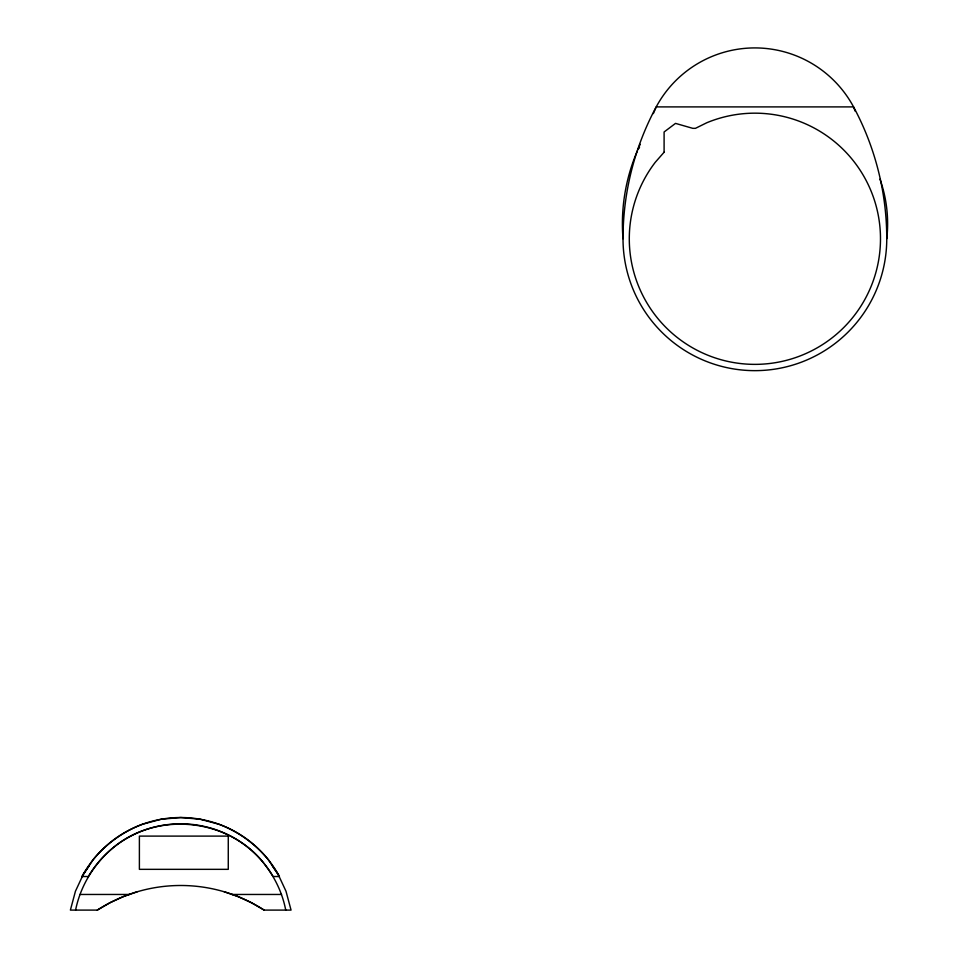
<?xml version="1.0" encoding="UTF-8"?>
<svg xmlns="http://www.w3.org/2000/svg" width="958" height="958" viewBox="0 0 958 958"><rect width="100%" height="100%" fill="white"/><g stroke="black" fill="none" stroke-linecap="round" stroke-linejoin="round"><path stroke-width="1.44" d="M75.574 910.1C80.46 886.102 93.692 864.308 112.29 848.441C155.867 810.839 228.076 817.845 263.666 863.002M640.172 144.335L637.884 149.676A137.03 137.03 0 0 1 639.525 147.304M653.344 113.583L656.206 106.901A112.038 112.038 0 0 1 853.566 106.901L855.099 111.092M82.041 876.522L93.106 859.745C106.087 843.842 123.175 831.532 142.407 824.275L161.267 819.222L180.727 817.521L200.174 819.222L219.047 824.275C238.267 831.532 255.355 843.842 268.348 859.745L279.413 876.522L273.126 876.522A107.344 107.344 0 0 0 88.316 876.522L82.041 876.522A112.038 112.038 0 0 1 279.413 876.522M88.926 866.08L83.705 873.54L75.442 891.239L70.389 910.1L97.309 910.1A153.675 153.675 0 0 1 264.145 910.1L291.052 910.1L285.999 891.239L277.748 873.54L272.527 866.08M97.309 910.1L110.014 902.723L123.366 896.592L137.233 891.766M79.945 894.461L129.51 894.461M231.944 894.461L281.508 894.461M224.208 891.766L238.087 896.592L251.439 902.723L264.145 910.1M264.408 864.08C275.006 877.504 282.502 893.251 285.724 910.1M879.983 179.17A133.833 133.833 0 0 1 886.761 238.77A131.881 131.881 0 0 1 754.892 370.65A131.881 131.881 0 0 1 623.011 238.77A185.038 185.038 0 0 1 637.381 150.837M886.761 238.77A278.574 278.574 0 0 0 853.566 106.901L656.206 106.901A278.574 278.574 0 0 0 623.011 238.77M664.098 152.226L655.248 162.309A125.594 125.594 0 0 0 717.123 358.555A125.594 125.594 0 0 0 880.366 233.297A125.594 125.594 0 0 0 706.824 122.732L695.46 128.336L692.766 128.336L675.522 123.39L664.098 131.976L664.098 152.226M228.267 836.106L139.389 836.106L139.389 869.337L228.267 869.337L228.267 836.106"/></g></svg>
